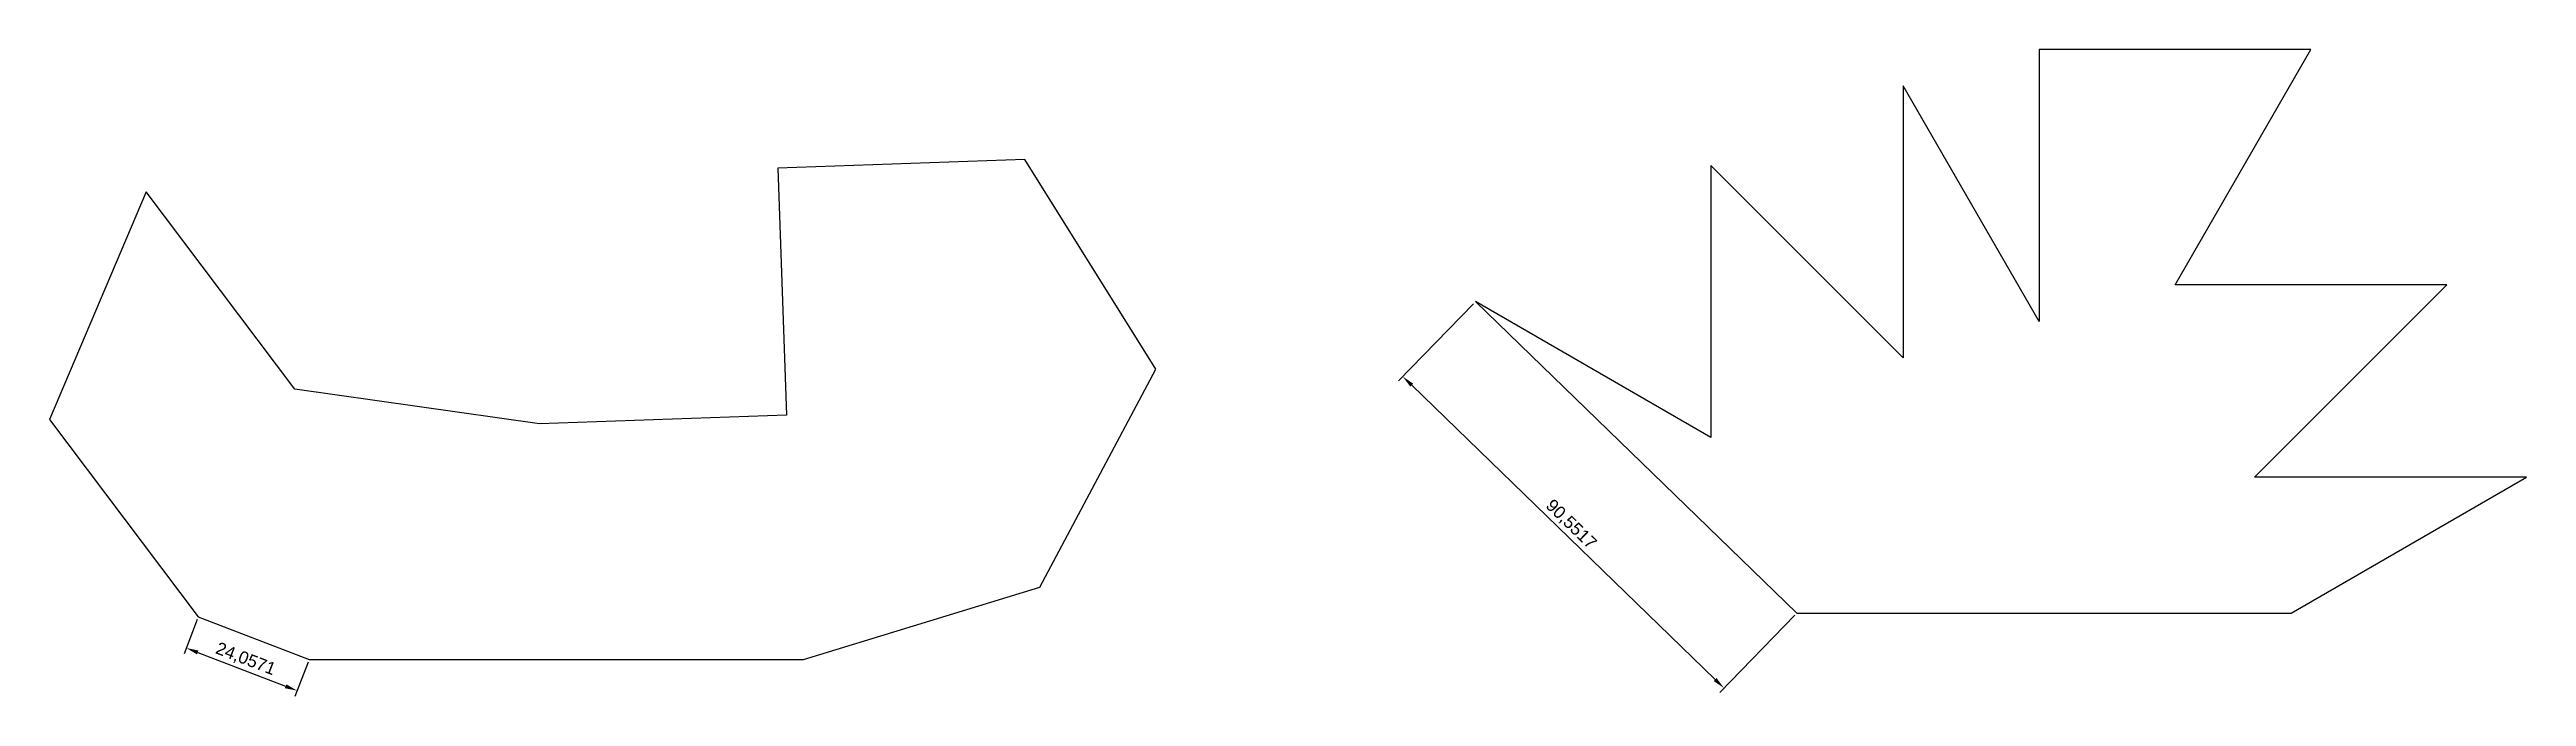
# Model space of a CAD drawing. Header units: millimetres. Extents: x -53 to 449, y -7 to 123.
import ezdxf

# ---------------------------------------------------------------- set-up
doc = ezdxf.new("R2010")
doc.units = ezdxf.units.MM
doc.styles.get("Standard").update_dxf_attribs({"font": 'arial.ttf'})
doc.dimstyles.new('ISO-25', dxfattribs={"dimtxt": 2.5, "dimasz": 2.5, "dimexe": 1.25, "dimexo": 0.625, "dimtad": 1, "dimdec": 4, "dimtxsty": 'Standard', "dimcen": 2.5, "dimadec": 0, "dimazin": 0, "dimtfac": 1, "dimtdec": 4, "dimtmove": 0, "dimatfit": 3, "dimfxl": 1, "dimarcsym": 0})

# ---------------------------------------------------------------- blocks, each defined once
blk = doc.blocks.new('*D1')
at = {"color": 0, "lineweight": -2, "transparency": 16777216}
for p, q in [((-22.68, 8.06), (-25.33, 1.16)), ((-22.55, 1.42), (-4.77, -5.42)), ((-0.22, -0.58), (-2.88, -7.49))]:
    blk.add_line(p, q, dxfattribs=at)
at = {"color": 0, "transparency": 16777216}
for points in [[(-22.4, 1.81), (-22.7, 1.03), (-24.88, 2.32)], [(-4.62, -5.03), (-4.92, -5.81), (-2.43, -6.32)]]:
    blk.add_solid(points, dxfattribs=at)
at = {"layer": 'Defpoints', "color": 0, "transparency": 16777216}
for p in [(-22.45, 8.64), (0, 0), (-2.43, -6.32)]:
    blk.add_point(p, dxfattribs=at)
at = {"color": 0, "transparency": 16777216, "insert": (-12.89, -0.01), "char_height": 2.5, "attachment_point": 5, "rotation": 338.9465}
blk.add_mtext('24,0571', dxfattribs=at)
blk = doc.blocks.new('*D4')
at = {"color": 0, "lineweight": -2, "transparency": 16777216}
for p, q in [((235.57, 71.99), (220.4, 56.35)), ((223.07, 55.51), (284.48, -4.06)), ((300.57, 8.94), (285.4, -6.69))]:
    blk.add_line(p, q, dxfattribs=at)
at = {"color": 0, "transparency": 16777216}
for points in [[(223.36, 55.81), (222.78, 55.21), (221.27, 57.25)], [(284.77, -3.76), (284.19, -4.36), (286.27, -5.8)]]:
    blk.add_solid(points, dxfattribs=at)
at = {"layer": 'Defpoints', "color": 0, "transparency": 16777216}
for p in [(236.01, 72.44), (301.01, 9.39), (286.27, -5.8)]:
    blk.add_point(p, dxfattribs=at)
at = {"color": 0, "transparency": 16777216, "insert": (255.26, 27.25), "char_height": 2.5, "attachment_point": 5, "rotation": 315.8749}
blk.add_mtext('90,5517', dxfattribs=at)

msp = doc.modelspace()

# ---------------------------------------------------------------- linework, layer by layer
for p, q in [((405.02743, 123.41299), (350.02743, 123.41299)), ((350.02743, 123.41299), (350.02743, 68.41299)), ((377.52743, 75.78159), (405.02743, 123.41299)), ((350.02743, 68.41299), (322.52743, 116.04439)), ((322.52743, 116.04439), (322.52743, 61.04439)), ((144.79285, 101.16837), (94.82331, 99.42339)), ((171.28882, 58.76596), (144.79285, 101.16837)), ((94.82331, 99.42339), (96.56829, 49.45385)), ((322.52743, 61.04439), (283.63655, 99.93526)), ((283.63655, 99.93526), (283.63655, 44.93526)), ((-33.00541, 94.59931), (-52.54197, 48.57407)), ((-2.91466, 54.66753), (-33.00541, 94.59931)), ((432.52743, 75.78159), (377.52743, 75.78159)), ((393.63655, 36.89072), (432.52743, 75.78159)), ((283.63655, 44.93526), (236.00516, 72.43526)), ((236.00516, 72.43526), (301.00516, 9.39072)), ((147.81524, 14.61859), (171.28882, 58.76596)), ((46.59874, 47.70888), (-2.91466, 54.66753)), ((-52.54197, 48.57407), (-22.45122, 8.64229)), ((96.56829, 49.45385), (46.59874, 47.70888)), ((448.63655, 36.89072), (393.63655, 36.89072)), ((401.00516, 9.39072), (448.63655, 36.89072)), ((100, 0), (147.81524, 14.61859)), ((-22.45122, 8.64229), (0, 0)), ((301.00516, 9.39072), (401.00516, 9.39072)), ((0, 0), (100, 0))]:
    msp.add_line(p, q)

# ---------------------------------------------------------------- dimensions: what is measured, and where the dimension line sits
for p1, p2, distance, picture, middle in [((236.00516, 72.43526), (301.00516, 9.39072), -21.15822, '*D4', (255.25538, 27.25224)), ((-22.45122, 8.64229), (0, 0), -6.77255, '*D1', (-12.89434, -0.01393))]:
    dim = msp.add_aligned_dim(p1=p1, p2=p2, distance=distance, dimstyle='ISO-25')
    dim.commit()
    dim.dimension.update_dxf_attribs({"geometry": picture, "text_midpoint": middle})

doc.saveas('drawing.dxf')
